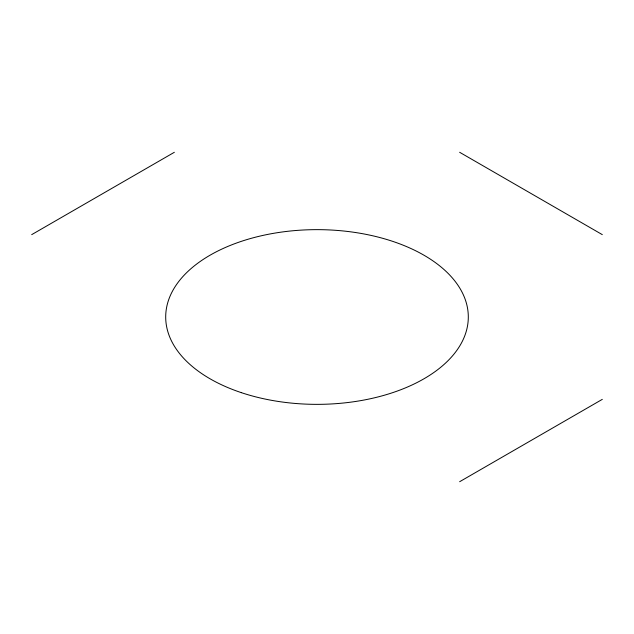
<?xml version="1.0" encoding="UTF-8"?>
<svg xmlns="http://www.w3.org/2000/svg" width="634" height="634" viewBox="0 0 634 634"><rect width="100%" height="100%" fill="white"/><g stroke="black" fill="none" stroke-linecap="round" stroke-linejoin="round"><path stroke-width="0.95" d="M31.7 234.643L174.35 152.287M459.65 481.713L602.3 399.357M459.65 152.287L602.3 234.643M241.348 392.652A151.304 87.357 0 0 0 468.304 317A151.304 87.357 0 0 0 241.348 241.348A151.304 87.357 0 0 0 241.348 392.652"/></g></svg>
